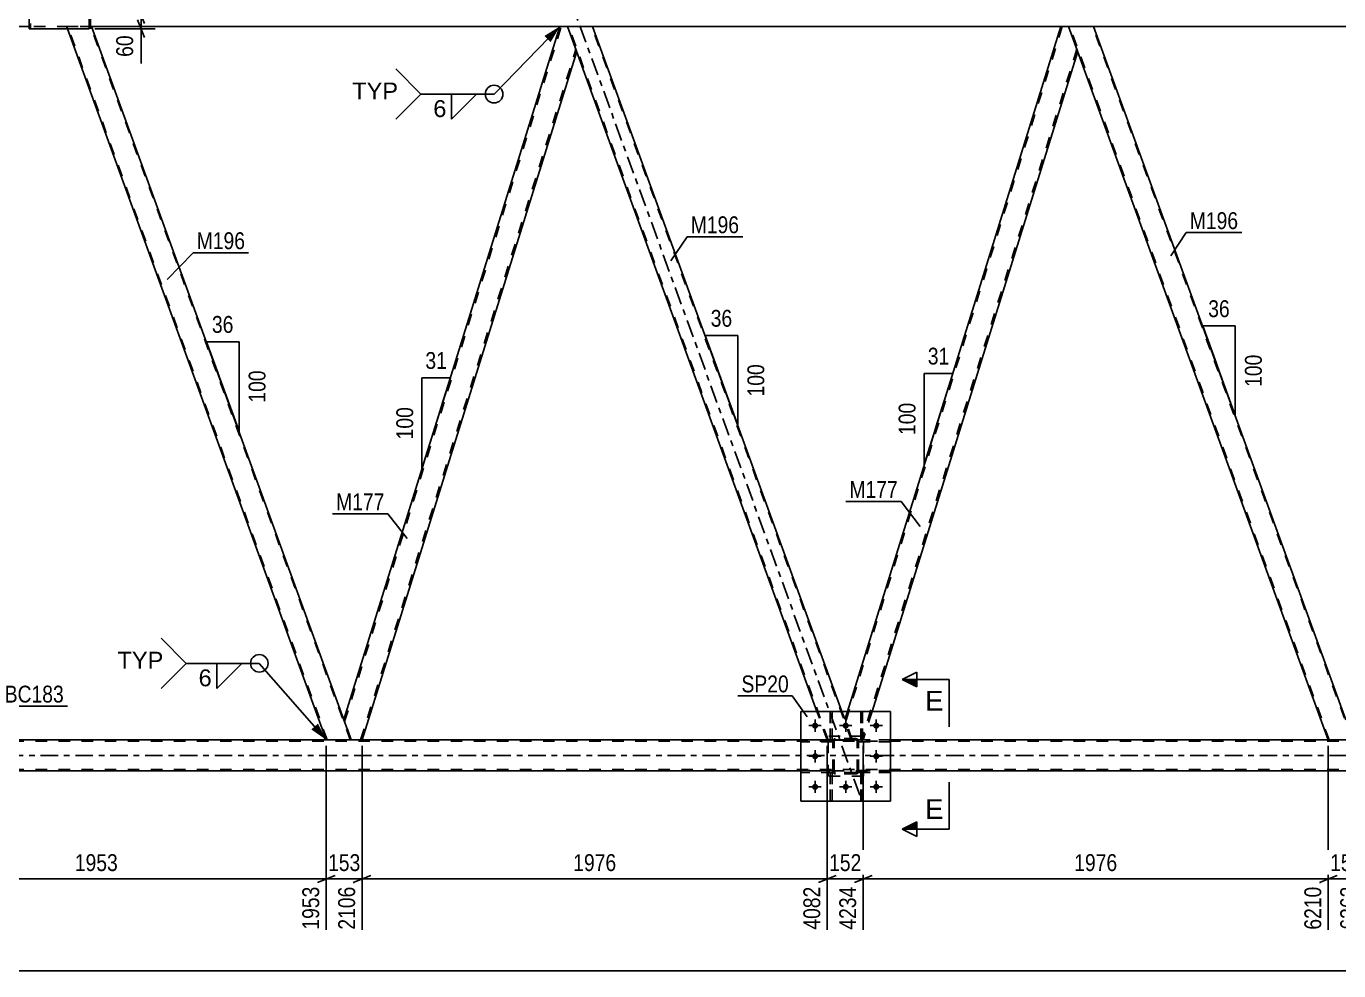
# Model space of a CAD drawing. Header units: millimetres. Extents: x -74 to 767, y -439 to 155.
# Drawn here: x 63.8 to 286.8, y -162.4 to -2 of the extents above; entities that cross this region are included whole.
import ezdxf

# ---------------------------------------------------------------- set-up
doc = ezdxf.new("R2010")
doc.units = ezdxf.units.MM
doc.linetypes.add('DXK_LINE_DOT2', pattern=[3.9198, 1.9599, -1.9599])
doc.linetypes.add('DXK_LINE_DOT3', pattern=[5.9187, 2.979, -0.9799, 0.9799, -0.9799])
doc.styles.add('Arial', font='arial.ttf', dxfattribs={"height": 0.2})
doc.styles.add('Arial Narrow', font='ARIALN.TTF', dxfattribs={"height": 0.2})

# ---------------------------------------------------------------- blocks, each defined once
blk = doc.blocks.new('Bolt-814185030-3623 - 3452')
at = {"color": 1, "linetype": 'Continuous'}
for p, q in [((197.83, -119.77), (197.83, -120.46)), ((203.03, -119.77), (203.03, -120.46)), ((208.23, -119.77), (208.23, -120.46)), ((196.79, -120.81), (197.49, -120.81)), ((197.83, -121.85), (197.83, -121.15)), ((198.87, -120.81), (198.18, -120.81)), ((201.99, -120.81), (202.69, -120.81)), ((203.03, -121.85), (203.03, -121.15)), ((204.07, -120.81), (203.38, -120.81)), ((207.19, -120.81), (207.89, -120.81)), ((208.23, -121.85), (208.23, -121.15)), ((209.27, -120.81), (208.58, -120.81)), ((196.79, -126.01), (197.49, -126.01)), ((197.83, -124.97), (197.83, -125.66)), ((197.83, -127.05), (197.83, -126.35)), ((198.87, -126.01), (198.18, -126.01)), ((207.19, -126.01), (207.89, -126.01)), ((208.23, -124.97), (208.23, -125.66)), ((208.23, -127.05), (208.23, -126.35)), ((209.27, -126.01), (208.58, -126.01)), ((196.79, -131.21), (197.49, -131.21)), ((197.83, -130.17), (197.83, -130.86)), ((197.83, -132.25), (197.83, -131.55)), ((198.87, -131.21), (198.18, -131.21)), ((201.99, -131.21), (202.69, -131.21)), ((203.03, -130.17), (203.03, -130.86)), ((203.03, -132.25), (203.03, -131.55)), ((204.07, -131.21), (203.38, -131.21)), ((207.19, -131.21), (207.89, -131.21)), ((208.23, -130.17), (208.23, -130.86)), ((208.23, -132.25), (208.23, -131.55)), ((209.27, -131.21), (208.58, -131.21))]:
    blk.add_line(p, q, dxfattribs=at)
blk = doc.blocks.new('Part-814185030-3652 - 3452')
at = {"color": 7, "linetype": 'DXK_LINE_DOT2'}
for p, q in [((200.39, -133.6), (200.39, -128.77)), ((200.39, -128.77), (200.71, -128.77)), ((200.71, -128.77), (200.71, -133.6)), ((200.39, -129.37), (200.71, -129.37)), ((200.71, -133.6), (200.39, -133.6))]:
    blk.add_line(p, q, dxfattribs=at)
blk = doc.blocks.new('Part-814185030-3688 - 3452')
at = {"color": 2, "linetype": 'Continuous'}
for p, q in [((245.16, -2), (240.91, -2)), ((288.04, -119.8), (245.16, -2)), ((285.03, -123.22), (242.44, -6.2))]:
    blk.add_line(p, q, dxfattribs=at)
at = {"color": 7, "linetype": 'DXK_LINE_DOT2'}
for p, q in [((240.91, -2), (242.44, -6.2)), ((285.2, -123.22), (241.08, -2)), ((289.11, -123.22), (244.99, -2)), ((289.28, -123.22), (288.04, -119.8)), ((285.03, -123.22), (289.28, -123.22))]:
    blk.add_line(p, q, dxfattribs=at)
blk = doc.blocks.new('Part-814185030-3714 - 3452')
at = {"color": 7, "linetype": 'DXK_LINE_DOT2'}
for p, q in [((206.03, -122.6), (200.03, -122.6)), ((200.03, -129.4), (200.03, -122.6)), ((206.03, -129.4), (206.03, -122.6)), ((206.03, -129.4), (200.03, -129.4))]:
    blk.add_line(p, q, dxfattribs=at)
blk = doc.blocks.new('Part-814185030-3902 - 3452')
at = {"color": 2, "linetype": 'Continuous'}
for p, q in [((74.46, 2.4), (64.29, 2.4)), ((64.29, 2.4), (64.29, 0.24)), ((74.46, -2.4), (74.46, 2.4)), ((64.29, -2.4), (64.29, -0.24)), ((74.46, -2.4), (64.29, -2.4))]:
    blk.add_line(p, q, dxfattribs=at)
at = {"color": 7, "linetype": 'DXK_LINE_DOT2'}
blk.add_line((64.29, 0.24), (64.29, -0.24), dxfattribs=at)
blk = doc.blocks.new('Part-814185030-3896 - 3452')
at = {"color": 2, "linetype": 'Continuous'}
blk.add_line((205.91, -118.4), (205.59, -118.4), dxfattribs=at)
at = {"color": 7, "linetype": 'DXK_LINE_DOT2'}
for p, q in [((205.59, -118.4), (205.59, -123.25)), ((205.91, -123.25), (205.91, -118.4)), ((205.59, -122.65), (205.91, -122.65)), ((205.59, -123.25), (205.91, -123.25))]:
    blk.add_line(p, q, dxfattribs=at)
blk = doc.blocks.new('Part-814185030-3852 - 3452')
at = {"color": 7, "linetype": 'DXK_LINE_DOT2'}
for p, q in [((205.59, -123.25), (205.59, -118.4)), ((205.59, -118.4), (205.91, -118.4)), ((205.91, -118.4), (205.91, -123.25)), ((205.59, -122.65), (205.91, -122.65)), ((205.91, -123.25), (205.59, -123.25))]:
    blk.add_line(p, q, dxfattribs=at)
blk = doc.blocks.new('Part-814185030-3723 - 3452')
at = {"color": 2, "linetype": 'Continuous'}
for p, q in [((195.43, -123.22), (36.63, -123.22)), ((365.7, -123.22), (210.63, -123.22)), ((195.43, -128.5), (36.63, -128.5)), ((365.7, -128.5), (210.63, -128.5))]:
    blk.add_line(p, q, dxfattribs=at)
at = {"color": 7, "linetype": 'DXK_LINE_DOT2'}
for p, q in [((651.37, -123.46), (36.63, -123.46)), ((210.63, -123.22), (195.43, -123.22)), ((651.37, -128.26), (36.63, -128.26)), ((210.63, -128.5), (195.43, -128.5))]:
    blk.add_line(p, q, dxfattribs=at)
at = {"color": 7, "linetype": 'DXK_LINE_DOT3'}
blk.add_line((36.63, -125.86), (651.37, -125.86), dxfattribs=at)
blk = doc.blocks.new('Part-814185030-3736 - 3452')
at = {"color": 2, "linetype": 'Continuous'}
for p, q in [((117.75, -119.75), (154.46, -2)), ((155.77, -2), (154.46, -2)), ((157.3, -6.2), (155.77, -2)), ((120.86, -123.22), (157.32, -6.25)), ((119.02, -123.22), (117.77, -119.8))]:
    blk.add_line(p, q, dxfattribs=at)
at = {"color": 7, "linetype": 'DXK_LINE_DOT2'}
for p, q in [((117.89, -120.12), (154.71, -2)), ((120.61, -123.22), (157.18, -5.88)), ((157.32, -6.25), (157.3, -6.2)), ((157.32, -6.25), (157.3, -6.2)), ((117.77, -119.8), (117.75, -119.75)), ((119.02, -123.22), (120.86, -123.22))]:
    blk.add_line(p, q, dxfattribs=at)
blk = doc.blocks.new('Part-814185030-3858 - 3452')
at = {"color": 7, "linetype": 'DXK_LINE_DOT2'}
for p, q in [((205.59, -133.6), (205.59, -128.77)), ((205.59, -128.77), (205.91, -128.77)), ((205.91, -128.77), (205.91, -133.6)), ((205.59, -129.37), (205.91, -129.37)), ((205.91, -133.6), (205.59, -133.6))]:
    blk.add_line(p, q, dxfattribs=at)
blk = doc.blocks.new('Part-814185030-3741 - 3452')
at = {"color": 7, "linetype": 'DXK_LINE_DOT3'}
blk.add_line((205.44, -132.62), (154.48, 7.4), dxfattribs=at)
at = {"color": 2, "linetype": 'Continuous'}
for p, q in [((160.03, -2), (155.77, -2)), ((202.4, -118.41), (160.03, -2)), ((198.14, -118.41), (157.3, -6.2))]:
    blk.add_line(p, q, dxfattribs=at)
at = {"color": 7, "linetype": 'DXK_LINE_DOT2'}
for p, q in [((155.77, -2), (157.3, -6.2)), ((200.06, -123.22), (155.94, -2)), ((203.98, -123.22), (159.86, -2)), ((199.89, -123.22), (198.14, -118.41)), ((204.15, -123.22), (202.4, -118.41)), ((204.15, -123.22), (199.89, -123.22))]:
    blk.add_line(p, q, dxfattribs=at)
blk = doc.blocks.new('Part-814185030-3746 - 3452')
at = {"color": 7, "linetype": 'DXK_LINE_DOT2'}
for p, q in [((239.84, -2), (203.02, -120.12)), ((242.32, -5.88), (205.74, -123.22)), ((242.45, -6.25), (242.44, -6.2)), ((242.45, -6.25), (242.44, -6.2)), ((203.31, -118.41), (202.89, -119.75)), ((204.15, -123.22), (202.89, -119.75)), ((207.5, -118.41), (206, -123.22)), ((206, -123.22), (204.15, -123.22))]:
    blk.add_line(p, q, dxfattribs=at)
at = {"color": 2, "linetype": 'Continuous'}
for p, q in [((239.59, -2), (203.31, -118.41)), ((240.91, -2), (239.59, -2)), ((242.44, -6.2), (240.91, -2)), ((242.45, -6.25), (207.5, -118.41))]:
    blk.add_line(p, q, dxfattribs=at)
blk = doc.blocks.new('Part-814185030-3876 - 3452')
at = {"color": 7, "linetype": 'DXK_LINE_DOT2'}
for p, q in [((205.23, -128.76), (205.23, -128.44)), ((205.23, -128.44), (210.63, -128.44)), ((210.63, -128.76), (205.23, -128.76)), ((205.83, -128.76), (205.83, -128.44)), ((210.63, -128.44), (210.63, -128.76))]:
    blk.add_line(p, q, dxfattribs=at)
blk = doc.blocks.new('Bolt-814185030-3747 - 3452')
at = {"linetype": 'Continuous'}
for points in [[(198.35, -120.81, -1), (197.31, -120.81, -1)], [(203.55, -120.81, -1), (202.51, -120.81, -1)], [(208.75, -120.81, -1), (207.71, -120.81, -1)], [(198.35, -126.01, -1), (197.31, -126.01, -1)], [(208.75, -126.01, -1), (207.71, -126.01, -1)], [(198.35, -131.21, -1), (197.31, -131.21, -1)], [(203.55, -131.21, -1), (202.51, -131.21, -1)], [(208.75, -131.21, -1), (207.71, -131.21, -1)]]:
    blk.add_hatch(color=1, dxfattribs=at).paths.add_polyline_path(points)
at = {"color": 1, "linetype": 'Continuous'}
for p, q in [((197.83, -119.77), (197.83, -121.85)), ((203.03, -119.77), (203.03, -121.85)), ((208.23, -119.77), (208.23, -121.85)), ((198.87, -120.81), (196.79, -120.81)), ((204.07, -120.81), (201.99, -120.81)), ((209.27, -120.81), (207.19, -120.81)), ((198.87, -126.01), (196.79, -126.01)), ((197.83, -124.97), (197.83, -127.05)), ((209.27, -126.01), (207.19, -126.01)), ((208.23, -124.97), (208.23, -127.05)), ((198.87, -131.21), (196.79, -131.21)), ((197.83, -130.17), (197.83, -132.25)), ((204.07, -131.21), (201.99, -131.21)), ((203.03, -130.17), (203.03, -132.25)), ((209.27, -131.21), (207.19, -131.21)), ((208.23, -130.17), (208.23, -132.25))]:
    blk.add_line(p, q, dxfattribs=at)
blk = doc.blocks.new('Part-814185030-3752 - 3452')
at = {"color": 2, "linetype": 'Continuous'}
for p, q in [((64.29, -2), (25.23, -2)), ((154.46, -2), (74.9, -2)), ((239.59, -2), (160.03, -2)), ((324.72, -2), (245.16, -2))]:
    blk.add_line(p, q, dxfattribs=at)
at = {"color": 7, "linetype": 'DXK_LINE_DOT2'}
for p, q in [((74.9, -2), (64.29, -2)), ((160.03, -2), (154.46, -2)), ((245.16, -2), (239.59, -2))]:
    blk.add_line(p, q, dxfattribs=at)
blk = doc.blocks.new('Part-814185030-3804 - 3452')
at = {"color": 7, "linetype": 'DXK_LINE_DOT2'}
for p, q in [((70.66, -2), (70.64, -2)), ((70.64, -2), (74.46, -2)), ((70.64, -2), (70.78, -2.4)), ((114.93, -123.22), (70.81, -2)), ((74.73, -2), (74.56, -2)), ((118.85, -123.22), (74.73, -2)), ((119.02, -123.22), (117.77, -119.8)), ((114.76, -123.22), (119.02, -123.22))]:
    blk.add_line(p, q, dxfattribs=at)
at = {"color": 2, "linetype": 'Continuous'}
for p, q in [((74.9, -2), (74.46, -2)), ((117.77, -119.8), (74.9, -2)), ((114.76, -123.22), (70.78, -2.4))]:
    blk.add_line(p, q, dxfattribs=at)
blk = doc.blocks.new('Part-814185030-3805 - 3452')
at = {"color": 7, "linetype": 'DXK_LINE_DOT2'}
for p, q in [((206.03, -122.6), (200.03, -122.6)), ((200.03, -129.4), (200.03, -122.6)), ((206.03, -129.4), (206.03, -122.6)), ((206.03, -129.4), (200.03, -129.4))]:
    blk.add_line(p, q, dxfattribs=at)
blk = doc.blocks.new('Part-814185030-3806 - 3452')
at = {"color": 7, "linetype": 'DXK_LINE_DOT2'}
for p, q in [((200.83, -123.49), (200.87, -123.3)), ((200.87, -123.3), (200.83, -123.49)), ((200.83, -128.53), (200.83, -123.49)), ((201.07, -123.49), (201.09, -123.39)), ((201.07, -128.53), (201.07, -123.49)), ((201.09, -123.39), (201.14, -123.32)), ((201.13, -123.04), (201.31, -123.01)), ((201.31, -123.01), (201.13, -123.04)), ((201.14, -123.32), (201.22, -123.26)), ((201.22, -123.26), (201.31, -123.25)), ((204.75, -123.01), (201.31, -123.01)), ((201.31, -123.25), (204.75, -123.25)), ((204.75, -123.01), (204.94, -123.04)), ((204.94, -123.04), (204.75, -123.01)), ((204.75, -123.25), (204.85, -123.26)), ((204.85, -123.26), (204.92, -123.32)), ((204.92, -123.32), (204.98, -123.39)), ((204.98, -123.39), (204.99, -123.49)), ((204.99, -128.53), (204.99, -123.49)), ((205.2, -123.3), (205.23, -123.49)), ((205.23, -123.49), (205.2, -123.3)), ((205.23, -128.53), (205.23, -123.49)), ((200.87, -128.71), (200.83, -128.53)), ((200.83, -128.53), (200.87, -128.71)), ((201.09, -128.62), (201.07, -128.53)), ((201.14, -128.69), (201.09, -128.62)), ((201.31, -129.01), (201.13, -128.97)), ((201.13, -128.97), (201.31, -129.01)), ((201.22, -128.75), (201.14, -128.69)), ((201.31, -128.77), (201.22, -128.75)), ((204.75, -128.77), (201.31, -128.77)), ((204.75, -129.01), (201.31, -129.01)), ((204.85, -128.75), (204.75, -128.77)), ((204.94, -128.97), (204.75, -129.01)), ((204.75, -129.01), (204.94, -128.97)), ((204.92, -128.69), (204.85, -128.75)), ((204.98, -128.62), (204.92, -128.69)), ((204.99, -128.53), (204.98, -128.62)), ((205.23, -128.53), (205.2, -128.71)), ((205.2, -128.71), (205.23, -128.53))]:
    blk.add_line(p, q, dxfattribs=at)
at = {"color": 7, "linetype": 'DXK_LINE_DOT3'}
blk.add_line((203.03, -126.01), (203.03, -126.01), dxfattribs=at)
at = {"color": 7, "linetype": 'DXK_LINE_DOT2'}
for centre, start, end in [((201.31, -123.49), 112.5, 157.5), ((201.31, -123.49), 112.5, 157.5), ((204.75, -123.49), 22.5, 67.5), ((204.75, -123.49), 22.5, 67.5), ((201.31, -128.53), 202.5, 247.5), ((201.31, -128.53), 202.5, 247.5), ((204.75, -128.53), 292.5, 337.5), ((204.75, -128.53), 292.5, 337.5)]:
    blk.add_arc(centre, 0.48, start, end, dxfattribs=at)
blk = doc.blocks.new('Part-814185030-3807 - 3452')
at = {"color": 7, "linetype": 'DXK_LINE_DOT2'}
for p, q in [((195.43, -118.41), (210.63, -118.41)), ((195.43, -118.41), (195.43, -133.61)), ((210.63, -118.41), (210.63, -133.61)), ((195.43, -133.61), (210.63, -133.61))]:
    blk.add_line(p, q, dxfattribs=at)
blk = doc.blocks.new('Part-814185030-3812 - 3452')
at = {"color": 2, "linetype": 'Continuous'}
for p, q in [((210.63, -118.41), (195.43, -118.41)), ((195.43, -133.61), (195.43, -118.41)), ((210.63, -133.61), (210.63, -118.41)), ((210.63, -133.61), (195.43, -133.61))]:
    blk.add_line(p, q, dxfattribs=at)
blk = doc.blocks.new('Part-814185030-3870 - 3452')
at = {"color": 7, "linetype": 'DXK_LINE_DOT2'}
for p, q in [((200.83, -128.44), (195.43, -128.44)), ((195.43, -128.76), (195.43, -128.44)), ((200.83, -128.76), (195.43, -128.76)), ((200.23, -128.76), (200.23, -128.44)), ((200.83, -128.44), (200.83, -128.76))]:
    blk.add_line(p, q, dxfattribs=at)
blk = doc.blocks.new('Part-814185030-3816 - 3452')
at = {"color": 7, "linetype": 'DXK_LINE_DOT2'}
for p, q in [((205.91, -128.77), (205.59, -128.77)), ((205.59, -128.77), (205.59, -133.6)), ((205.91, -133.6), (205.91, -128.77)), ((205.59, -129.37), (205.91, -129.37)), ((205.59, -133.6), (205.91, -133.6))]:
    blk.add_line(p, q, dxfattribs=at)
blk = doc.blocks.new('Part-814185030-3827 - 3452')
at = {"color": 7, "linetype": 'DXK_LINE_DOT2'}
for p, q in [((200.39, -123.25), (200.39, -118.4)), ((200.39, -118.4), (200.71, -118.4)), ((200.71, -118.4), (200.71, -123.25)), ((200.39, -122.65), (200.71, -122.65)), ((200.71, -123.25), (200.39, -123.25))]:
    blk.add_line(p, q, dxfattribs=at)
blk = doc.blocks.new('Part-814185030-3830 - 3452')
at = {"color": 7, "linetype": 'DXK_LINE_DOT2'}
for p, q in [((210.63, -128.44), (205.23, -128.44)), ((205.23, -128.44), (205.23, -128.76)), ((205.23, -128.76), (210.63, -128.76)), ((205.83, -128.76), (205.83, -128.44)), ((210.63, -128.76), (210.63, -128.44))]:
    blk.add_line(p, q, dxfattribs=at)
blk = doc.blocks.new('Part-814185030-3833 - 3452')
at = {"color": 7, "linetype": 'DXK_LINE_DOT2'}
for p, q in [((210.63, -123.24), (205.23, -123.24)), ((205.23, -123.24), (205.23, -123.56)), ((205.23, -123.56), (210.63, -123.56)), ((205.83, -123.56), (205.83, -123.24)), ((210.63, -123.56), (210.63, -123.24))]:
    blk.add_line(p, q, dxfattribs=at)
blk = doc.blocks.new('Part-814185030-3839 - 3452')
at = {"color": 7, "linetype": 'DXK_LINE_DOT2'}
for p, q in [((205.23, -123.56), (205.23, -123.24)), ((205.23, -123.24), (210.63, -123.24)), ((210.63, -123.56), (205.23, -123.56)), ((205.83, -123.56), (205.83, -123.24)), ((210.63, -123.24), (210.63, -123.56))]:
    blk.add_line(p, q, dxfattribs=at)
blk = doc.blocks.new('Part-814185030-3867 - 3452')
at = {"color": 2, "linetype": 'Continuous'}
blk.add_line((200.71, -118.4), (200.39, -118.4), dxfattribs=at)
at = {"color": 7, "linetype": 'DXK_LINE_DOT2'}
for p, q in [((200.39, -118.4), (200.39, -123.25)), ((200.71, -123.25), (200.71, -118.4)), ((200.39, -122.65), (200.71, -122.65)), ((200.39, -123.25), (200.71, -123.25))]:
    blk.add_line(p, q, dxfattribs=at)
blk = doc.blocks.new('Part-814185030-3873 - 3452')
at = {"color": 7, "linetype": 'DXK_LINE_DOT2'}
for p, q in [((200.83, -123.24), (195.43, -123.24)), ((195.43, -123.56), (195.43, -123.24)), ((200.83, -123.56), (195.43, -123.56)), ((200.23, -123.56), (200.23, -123.24)), ((200.83, -123.24), (200.83, -123.56))]:
    blk.add_line(p, q, dxfattribs=at)
blk = doc.blocks.new('Part-814185030-3878 - 3452')
at = {"color": 7, "linetype": 'DXK_LINE_DOT2'}
for p, q in [((200.83, -128.44), (195.43, -128.44)), ((195.43, -128.44), (195.43, -128.76)), ((200.83, -128.76), (195.43, -128.76)), ((200.23, -128.76), (200.23, -128.44)), ((200.83, -128.76), (200.83, -128.44))]:
    blk.add_line(p, q, dxfattribs=at)
blk = doc.blocks.new('Part-814185030-3881 - 3452')
at = {"color": 7, "linetype": 'DXK_LINE_DOT2'}
for p, q in [((200.83, -123.24), (195.43, -123.24)), ((195.43, -123.24), (195.43, -123.56)), ((200.83, -123.56), (195.43, -123.56)), ((200.23, -123.56), (200.23, -123.24)), ((200.83, -123.56), (200.83, -123.24))]:
    blk.add_line(p, q, dxfattribs=at)
blk = doc.blocks.new('Part-814185030-3882 - 3452')
at = {"color": 7, "linetype": 'DXK_LINE_DOT2'}
for p, q in [((200.83, -123.49), (200.87, -123.3)), ((200.87, -123.3), (200.83, -123.49)), ((200.83, -128.53), (200.83, -123.49)), ((201.07, -123.49), (201.09, -123.39)), ((201.07, -128.53), (201.07, -123.49)), ((201.09, -123.39), (201.14, -123.32)), ((201.13, -123.04), (201.31, -123.01)), ((201.31, -123.01), (201.13, -123.04)), ((201.14, -123.32), (201.22, -123.26)), ((201.22, -123.26), (201.31, -123.25)), ((204.75, -123.01), (201.31, -123.01)), ((201.31, -123.25), (204.75, -123.25)), ((204.75, -123.01), (204.94, -123.04)), ((204.94, -123.04), (204.75, -123.01)), ((204.75, -123.25), (204.85, -123.26)), ((204.85, -123.26), (204.92, -123.32)), ((204.92, -123.32), (204.98, -123.39)), ((204.98, -123.39), (204.99, -123.49)), ((204.99, -128.53), (204.99, -123.49)), ((205.2, -123.3), (205.23, -123.49)), ((205.23, -123.49), (205.2, -123.3)), ((205.23, -128.53), (205.23, -123.49)), ((200.87, -128.71), (200.83, -128.53)), ((200.83, -128.53), (200.87, -128.71)), ((201.09, -128.62), (201.07, -128.53)), ((201.14, -128.69), (201.09, -128.62)), ((201.31, -129.01), (201.13, -128.97)), ((201.13, -128.97), (201.31, -129.01)), ((201.22, -128.75), (201.14, -128.69)), ((201.31, -128.77), (201.22, -128.75)), ((204.75, -128.77), (201.31, -128.77)), ((204.75, -129.01), (201.31, -129.01)), ((204.85, -128.75), (204.75, -128.77)), ((204.94, -128.97), (204.75, -129.01)), ((204.75, -129.01), (204.94, -128.97)), ((204.92, -128.69), (204.85, -128.75)), ((204.98, -128.62), (204.92, -128.69)), ((204.99, -128.53), (204.98, -128.62)), ((205.23, -128.53), (205.2, -128.71)), ((205.2, -128.71), (205.23, -128.53))]:
    blk.add_line(p, q, dxfattribs=at)
at = {"color": 7, "linetype": 'DXK_LINE_DOT3'}
blk.add_line((203.03, -126.01), (203.03, -126.01), dxfattribs=at)
at = {"color": 7, "linetype": 'DXK_LINE_DOT2'}
for centre, start, end in [((201.31, -123.49), 112.5, 157.5), ((201.31, -123.49), 112.5, 157.5), ((204.75, -123.49), 22.5, 67.5), ((204.75, -123.49), 22.5, 67.5), ((201.31, -128.53), 202.5, 247.5), ((201.31, -128.53), 202.5, 247.5), ((204.75, -128.53), 292.5, 337.5), ((204.75, -128.53), 292.5, 337.5)]:
    blk.add_arc(centre, 0.48, start, end, dxfattribs=at)
blk = doc.blocks.new('Part-814185030-3899 - 3452')
at = {"color": 7, "linetype": 'DXK_LINE_DOT2'}
for p, q in [((200.71, -128.77), (200.39, -128.77)), ((200.39, -128.77), (200.39, -133.6)), ((200.71, -133.6), (200.71, -128.77)), ((200.39, -129.37), (200.71, -129.37)), ((200.39, -133.6), (200.71, -133.6))]:
    blk.add_line(p, q, dxfattribs=at)
blk = doc.blocks.new('Part-814185030-3908 - 3452')
at = {"color": 7, "linetype": 'DXK_LINE_DOT2'}
for p, q in [((64.51, 2.4), (64.51, -2.4)), ((74.46, 2.4), (64.51, 2.4)), ((74.7, -2.4), (74.7, 2)), ((64.51, -2.4), (74.7, -2.4))]:
    blk.add_line(p, q, dxfattribs=at)
at = {"color": 2, "linetype": 'Continuous'}
for p, q in [((74.7, 2.4), (74.46, 2.4)), ((74.7, 2), (74.7, 2.4))]:
    blk.add_line(p, q, dxfattribs=at)
blk = doc.blocks.new('AngleDimension-814185030-4897 - 3452')
at = {"color": 7, "linetype": 'Continuous'}
for p, q in [((96.37, -60.99), (94.4, -55.57)), ((99.94, -55.57), (94.4, -55.57)), ((99.94, -70.8), (94.4, -55.57)), ((99.94, -70.8), (99.94, -55.57))]:
    blk.add_line(p, q, dxfattribs=at)
at = {"color": 0}
for points in [[(99.59, -54.67), (99.59, -50.47), (94.74, -50.47), (94.74, -54.67)], [(105.04, -59.84), (100.84, -59.84), (100.84, -66.53), (105.04, -66.53)]]:
    blk.add_wipeout(points, dxfattribs=at)
at = {"color": 3, "style": 'Arial Narrow'}
blk.add_text('36', height=2.863, dxfattribs=at).set_placement((95.34, -54.07))
blk.add_text('100', height=2.863, rotation=90.0002, dxfattribs=at).set_placement((104.44, -65.93))
blk = doc.blocks.new('StraightDimension-814185030-4818 - 3452')
at = {"color": 7, "linetype": 'Continuous'}
for p, q in [((206, -124.22), (206, -155.47)), ((285.03, -124.22), (285.03, -155.47)), ((207.5, -146.26), (204.5, -147.46)), ((206, -146.86), (285.03, -146.86)), ((283.53, -147.46), (286.53, -146.26))]:
    blk.add_line(p, q, dxfattribs=at)
at = {"color": 0}
blk.add_wipeout([(249.77, -146.11), (249.77, -141.91), (241.26, -141.91), (241.26, -146.11)], dxfattribs=at)
at = {"color": 0, "linetype": 'Continuous'}
blk.add_wipeout([(284.43, -147.56), (280.23, -147.56), (280.23, -156.07), (284.43, -156.07)], dxfattribs=at)
at = {"color": 3, "style": 'Arial Narrow'}
blk.add_text('1976', height=2.863, dxfattribs=at).set_placement((241.86, -145.51))
at = {"color": 3, "linetype": 'Continuous', "style": 'Arial Narrow'}
blk.add_text('6210', height=2.863, rotation=90.0002, dxfattribs=at).set_placement((283.83, -155.47))
blk = doc.blocks.new('AngleDimension-814185030-4911 - 3452')
at = {"color": 7, "linetype": 'Continuous'}
for p, q in [((131.03, -61.7), (135.85, -61.7)), ((131.03, -77.17), (135.85, -61.7)), ((131.03, -77.17), (131.03, -61.7)), ((134.53, -65.92), (135.85, -61.7))]:
    blk.add_line(p, q, dxfattribs=at)
at = {"color": 0}
for points in [[(135.86, -60.8), (135.86, -56.6), (131.01, -56.6), (131.01, -60.8)], [(130.13, -66.09), (125.93, -66.09), (125.93, -72.77), (130.13, -72.77)]]:
    blk.add_wipeout(points, dxfattribs=at)
at = {"color": 3, "style": 'Arial Narrow'}
blk.add_text('31', height=2.863, dxfattribs=at).set_placement((131.61, -60.2))
blk.add_text('100', height=2.863, rotation=90.0002, dxfattribs=at).set_placement((129.53, -72.17))
blk = doc.blocks.new('StraightDimension-814185030-4540 - 3452')
at = {"color": 7, "linetype": 'Continuous'}
blk.add_line((-0.64, -162.45), (662.23, -162.45), dxfattribs=at)
blk = doc.blocks.new('StraightDimension-814185030-4794 - 3452')
at = {"color": 7, "linetype": 'Continuous'}
for p, q in [((285.03, -124.22), (285.03, -155.47)), ((291.13, -124.22), (291.13, -155.47)), ((283.53, -147.46), (286.53, -146.26)), ((285.03, -146.86), (291.13, -146.86)), ((292.63, -146.26), (289.63, -147.46))]:
    blk.add_line(p, q, dxfattribs=at)
at = {"color": 0}
blk.add_wipeout([(291.42, -146.11), (291.42, -141.91), (284.74, -141.91), (284.74, -146.11)], dxfattribs=at)
at = {"color": 0, "linetype": 'Continuous'}
blk.add_wipeout([(290.53, -147.56), (286.33, -147.56), (286.33, -156.07), (290.53, -156.07)], dxfattribs=at)
at = {"color": 3, "style": 'Arial Narrow'}
blk.add_text('153', height=2.863, dxfattribs=at).set_placement((285.34, -145.51))
at = {"color": 3, "linetype": 'Continuous', "style": 'Arial Narrow'}
blk.add_text('6362', height=2.863, rotation=90.0002, dxfattribs=at).set_placement((289.93, -155.47))
blk = doc.blocks.new('StraightDimension-814185030-4576 - 3452')
at = {"color": 7, "linetype": 'Continuous'}
for p, q in [((114.76, -124.22), (114.76, -155.47)), ((120.86, -124.22), (120.86, -155.47)), ((113.26, -147.46), (116.26, -146.26)), ((114.76, -146.86), (120.86, -146.86)), ((122.36, -146.26), (119.36, -147.46))]:
    blk.add_line(p, q, dxfattribs=at)
at = {"color": 0}
blk.add_wipeout([(121.15, -146.11), (121.15, -141.91), (114.47, -141.91), (114.47, -146.11)], dxfattribs=at)
at = {"color": 0, "linetype": 'Continuous'}
blk.add_wipeout([(120.26, -147.56), (116.06, -147.56), (116.06, -156.07), (120.26, -156.07)], dxfattribs=at)
at = {"color": 3, "style": 'Arial Narrow'}
blk.add_text('153', height=2.863, dxfattribs=at).set_placement((115.07, -145.51))
at = {"color": 3, "linetype": 'Continuous', "style": 'Arial Narrow'}
blk.add_text('2106', height=2.863, rotation=90.0002, dxfattribs=at).set_placement((119.66, -155.47))
blk = doc.blocks.new('StraightDimension-814185030-5125 - 3452')
at = {"color": 7, "linetype": 'Continuous'}
for p, q in [((82.69, 1.5), (83.89, -1.5)), ((75.46, 0), (85.69, 0)), ((83.89, -3.9), (82.69, -0.9)), ((83.29, -2.4), (83.29, 0)), ((75.46, -2.4), (85.69, -2.4))]:
    blk.add_line(p, q, dxfattribs=at)
at = {"color": 0}
blk.add_wipeout([(82.54, -2.93), (78.34, -2.93), (78.34, -7.78), (82.54, -7.78)], dxfattribs=at)
at = {"color": 7, "linetype": 'Continuous'}
blk.add_line((83.29, -2.4), (83.29, -8.31), dxfattribs=at)
blk.add_line((83.29, -2.4), (83.29, -8.31), dxfattribs=at)
at = {"color": 3, "style": 'Arial Narrow'}
blk.add_text('60', height=2.863, rotation=90.0002, dxfattribs=at).set_placement((81.94, -7.18))
blk = doc.blocks.new('StraightDimension-814185030-4842 - 3452')
at = {"color": 7, "linetype": 'Continuous'}
for p, q in [((199.9, -124.24), (199.9, -155.47)), ((206, -124.22), (206, -155.47)), ((198.4, -147.46), (201.4, -146.26)), ((199.9, -146.86), (206, -146.86)), ((207.5, -146.26), (204.5, -147.46))]:
    blk.add_line(p, q, dxfattribs=at)
at = {"color": 0}
blk.add_wipeout([(206.29, -146.11), (206.29, -141.91), (199.61, -141.91), (199.61, -146.11)], dxfattribs=at)
at = {"color": 0, "linetype": 'Continuous'}
blk.add_wipeout([(205.4, -147.56), (201.2, -147.56), (201.2, -156.07), (205.4, -156.07)], dxfattribs=at)
at = {"color": 3, "style": 'Arial Narrow'}
blk.add_text('152', height=2.863, dxfattribs=at).set_placement((200.21, -145.51))
at = {"color": 3, "linetype": 'Continuous', "style": 'Arial Narrow'}
blk.add_text('4234', height=2.863, rotation=90.0002, dxfattribs=at).set_placement((204.8, -155.47))
blk = doc.blocks.new('StraightDimension-814185030-4551 - 3452')
at = {"color": 7, "linetype": 'Continuous'}
for p, q in [((120.86, -124.22), (120.86, -155.47)), ((199.9, -124.24), (199.9, -155.47)), ((122.36, -146.26), (119.36, -147.46)), ((120.86, -146.86), (199.9, -146.86)), ((198.4, -147.46), (201.4, -146.26))]:
    blk.add_line(p, q, dxfattribs=at)
at = {"color": 0}
blk.add_wipeout([(164.64, -146.11), (164.64, -141.91), (156.13, -141.91), (156.13, -146.11)], dxfattribs=at)
at = {"color": 0, "linetype": 'Continuous'}
blk.add_wipeout([(199.3, -147.56), (195.1, -147.56), (195.1, -156.07), (199.3, -156.07)], dxfattribs=at)
at = {"color": 3, "style": 'Arial Narrow'}
blk.add_text('1976', height=2.863, dxfattribs=at).set_placement((156.73, -145.51))
at = {"color": 3, "linetype": 'Continuous', "style": 'Arial Narrow'}
blk.add_text('4082', height=2.863, rotation=90.0002, dxfattribs=at).set_placement((198.7, -155.47))
blk = doc.blocks.new('StraightDimension-814185030-4595 - 3452')
at = {"color": 7, "linetype": 'Continuous'}
for p, q in [((114.76, -124.22), (114.76, -155.47)), ((36.63, -129.5), (36.63, -149.99)), ((38.13, -146.26), (35.13, -147.46)), ((36.63, -146.86), (114.76, -146.86)), ((113.26, -147.46), (116.26, -146.26))]:
    blk.add_line(p, q, dxfattribs=at)
at = {"color": 0}
blk.add_wipeout([(79.95, -146.11), (79.95, -141.91), (71.44, -141.91), (71.44, -146.11)], dxfattribs=at)
at = {"color": 0, "linetype": 'Continuous'}
for points in [[(36.03, -147.56), (31.83, -147.56), (31.83, -150.59), (36.03, -150.59)], [(114.16, -147.56), (109.96, -147.56), (109.96, -156.07), (114.16, -156.07)]]:
    blk.add_wipeout(points, dxfattribs=at)
at = {"color": 3, "style": 'Arial Narrow'}
blk.add_text('1953', height=2.863, dxfattribs=at).set_placement((72.04, -145.51))
at = {"color": 3, "linetype": 'Continuous', "style": 'Arial Narrow'}
for s, height, p in [('0', 2.86, (35.43, -149.99)), ('1953', 2.863, (113.56, -155.47))]:
    blk.add_text(s, height=height, rotation=90.0002, dxfattribs=at).set_placement(p)
blk = doc.blocks.new('AngleDimension-814185030-4925 - 3452')
at = {"color": 7, "linetype": 'Continuous'}
for p, q in [((181.22, -60.22), (179.15, -54.53)), ((184.69, -54.53), (179.15, -54.53)), ((184.69, -69.75), (179.15, -54.53)), ((184.69, -69.75), (184.69, -54.53))]:
    blk.add_line(p, q, dxfattribs=at)
at = {"color": 0}
for points in [[(184.35, -53.63), (184.35, -49.43), (179.49, -49.43), (179.49, -53.63)], [(189.79, -58.8), (185.59, -58.8), (185.59, -65.48), (189.79, -65.48)]]:
    blk.add_wipeout(points, dxfattribs=at)
at = {"color": 3, "style": 'Arial Narrow'}
blk.add_text('36', height=2.863, dxfattribs=at).set_placement((180.09, -53.03))
blk.add_text('100', height=2.863, rotation=90.0002, dxfattribs=at).set_placement((189.19, -64.88))
blk = doc.blocks.new('AngleDimension-814185030-4939 - 3452')
at = {"color": 7, "linetype": 'Continuous'}
for p, q in [((216.39, -60.95), (221.21, -60.95)), ((216.39, -76.42), (221.21, -60.95)), ((216.39, -76.42), (216.39, -60.95)), ((218.36, -70.12), (221.21, -60.95))]:
    blk.add_line(p, q, dxfattribs=at)
at = {"color": 0}
for points in [[(221.23, -60.05), (221.23, -55.85), (216.38, -55.85), (216.38, -60.05)], [(215.49, -65.34), (211.29, -65.34), (211.29, -72.03), (215.49, -72.03)]]:
    blk.add_wipeout(points, dxfattribs=at)
at = {"color": 3, "style": 'Arial Narrow'}
blk.add_text('31', height=2.863, dxfattribs=at).set_placement((216.98, -59.45))
blk.add_text('100', height=2.863, rotation=90.0002, dxfattribs=at).set_placement((214.89, -71.43))
blk = doc.blocks.new('AngleDimension-814185030-4953 - 3452')
at = {"color": 7, "linetype": 'Continuous'}
for p, q in [((266.02, -59.3), (263.69, -52.9)), ((269.23, -52.9), (263.69, -52.9)), ((269.23, -68.12), (263.69, -52.9)), ((269.23, -68.12), (269.23, -52.9))]:
    blk.add_line(p, q, dxfattribs=at)
at = {"color": 0}
for points in [[(268.89, -52), (268.89, -47.8), (264.03, -47.8), (264.03, -52)], [(274.33, -57.17), (270.13, -57.17), (270.13, -63.85), (274.33, -63.85)]]:
    blk.add_wipeout(points, dxfattribs=at)
at = {"color": 3, "style": 'Arial Narrow'}
blk.add_text('36', height=2.863, dxfattribs=at).set_placement((264.63, -51.4))
blk.add_text('100', height=2.863, rotation=90.0002, dxfattribs=at).set_placement((273.73, -63.25))
blk = doc.blocks.new('WeldMark-814185030-5197 - 3452')
at = {"linetype": 'Continuous'}
blk.add_hatch(color=30, dxfattribs=at).paths.add_polyline_path([(113.35, -120.47), (114.76, -123.22), (112.22, -121.45)])
at = {"color": 3, "linetype": 'Continuous'}
for q in [(86.69, -105.93), (86.69, -114.51)]:
    blk.add_line((90.97, -110.22), q, dxfattribs=at)
at = {"color": 30, "linetype": 'Continuous'}
blk.add_line((114.76, -123.22), (103.39, -110.22), dxfattribs=at)
at = {"color": 3, "linetype": 'Continuous'}
for start, end in [(90, 270), (270, 90)]:
    blk.add_arc((103.39, -110.22), 1.5, start, end, dxfattribs=at)
at = {"color": 0}
blk.add_wipeout([(95.49, -114.32), (95.49, -110.92), (92.87, -110.92), (92.87, -114.32)], dxfattribs=at)
at = {"color": 30, "linetype": 'Continuous'}
blk.add_line((90.97, -110.22), (103.39, -110.22), dxfattribs=at)
at = {"color": 3, "linetype": 'Continuous'}
for p, q in [((96.15, -110.22), (100.44, -110.22)), ((100.44, -110.22), (96.15, -114.51)), ((96.15, -114.51), (96.15, -110.22))]:
    blk.add_line(p, q, dxfattribs=at)
at = {"color": 3, "style": 'Arial'}
blk.add_text('6', height=2.87, dxfattribs=at).set_placement((93.07, -114.12))
at = {"color": 0, "linetype": 'Continuous'}
blk.add_wipeout([(87.07, -111.12), (87.07, -108.12), (79.3, -108.12), (79.3, -111.12)], dxfattribs=at)
blk.add_wipeout([(87.07, -111.12), (87.07, -108.12), (79.3, -108.12), (79.3, -111.12)], dxfattribs=at)
at = {"color": 3, "linetype": 'Continuous', "style": 'Arial'}
blk.add_text('TYP', height=2.865, dxfattribs=at).set_placement((79.3, -111.12))
blk = doc.blocks.new('Mark-814185030-3800 - 3452')
at = {"color": 0}
blk.add_wipeout([(100.98, -39.85), (100.98, -36.85), (92.75, -36.85), (92.75, -39.85)], dxfattribs=at)
blk.add_wipeout([(100.98, -39.85), (100.98, -36.85), (92.75, -36.85), (92.75, -39.85)], dxfattribs=at)
at = {"color": 30, "linetype": 'Continuous'}
for p, q in [((87.74, -44.98), (92.15, -40.45)), ((92.15, -40.45), (101.58, -40.45))]:
    blk.add_line(p, q, dxfattribs=at)
at = {"color": 3, "style": 'Arial Narrow'}
blk.add_text('M196', height=2.863, dxfattribs=at).set_placement((92.75, -39.85))
blk = doc.blocks.new('Mark-814185030-3684 - 3452')
at = {"color": 0}
blk.add_wipeout([(269.73, -36.44), (269.73, -33.44), (261.5, -33.44), (261.5, -36.44)], dxfattribs=at)
blk.add_wipeout([(269.73, -36.44), (269.73, -33.44), (261.5, -33.44), (261.5, -36.44)], dxfattribs=at)
at = {"color": 30, "linetype": 'Continuous'}
for p, q in [((258.28, -41), (260.9, -37.04)), ((260.9, -37.04), (270.33, -37.04))]:
    blk.add_line(p, q, dxfattribs=at)
at = {"color": 3, "style": 'Arial Narrow'}
blk.add_text('M196', height=2.863, dxfattribs=at).set_placement((261.5, -36.44))
blk = doc.blocks.new('Mark-814185030-3719 - 3452')
at = {"color": 0}
blk.add_wipeout([(70.18, -116.88), (70.18, -113.88), (60.13, -113.88), (60.13, -116.88)], dxfattribs=at)
blk.add_wipeout([(70.18, -116.88), (70.18, -113.88), (60.13, -113.88), (60.13, -116.88)], dxfattribs=at)
at = {"color": 30, "linetype": 'Continuous'}
for p, q in [((54.54, -124.94), (59.53, -117.48)), ((59.53, -117.48), (70.78, -117.48))]:
    blk.add_line(p, q, dxfattribs=at)
at = {"color": 3, "style": 'Arial Narrow'}
blk.add_text('BC183', height=2.863, dxfattribs=at).set_placement((60.13, -116.88))
blk = doc.blocks.new('Mark-814185030-3732 - 3452')
at = {"color": 0}
blk.add_wipeout([(124.65, -84.21), (124.65, -81.21), (116.43, -81.21), (116.43, -84.21)], dxfattribs=at)
blk.add_wipeout([(124.65, -84.21), (124.65, -81.21), (116.43, -81.21), (116.43, -84.21)], dxfattribs=at)
at = {"color": 30, "linetype": 'Continuous'}
for p in [(115.83, -84.81), (128.54, -89)]:
    blk.add_line(p, (125.25, -84.81), dxfattribs=at)
at = {"color": 3, "style": 'Arial Narrow'}
blk.add_text('M177', height=2.863, dxfattribs=at).set_placement((116.43, -84.21))
blk = doc.blocks.new('Mark-814185030-3737 - 3452')
at = {"color": 0}
blk.add_wipeout([(184.93, -37.14), (184.93, -34.14), (176.7, -34.14), (176.7, -37.14)], dxfattribs=at)
blk.add_wipeout([(184.93, -37.14), (184.93, -34.14), (176.7, -34.14), (176.7, -37.14)], dxfattribs=at)
at = {"color": 30, "linetype": 'Continuous'}
for p, q in [((173.34, -41.81), (176.1, -37.74)), ((176.1, -37.74), (185.53, -37.74))]:
    blk.add_line(p, q, dxfattribs=at)
at = {"color": 3, "style": 'Arial Narrow'}
blk.add_text('M196', height=2.863, dxfattribs=at).set_placement((176.7, -37.14))
blk = doc.blocks.new('Mark-814185030-3742 - 3452')
at = {"color": 0}
blk.add_wipeout([(211.88, -82.11), (211.88, -79.11), (203.66, -79.11), (203.66, -82.11)], dxfattribs=at)
blk.add_wipeout([(211.88, -82.11), (211.88, -79.11), (203.66, -79.11), (203.66, -82.11)], dxfattribs=at)
at = {"color": 30, "linetype": 'Continuous'}
for p in [(203.06, -82.71), (215.68, -86.99)]:
    blk.add_line(p, (212.48, -82.71), dxfattribs=at)
at = {"color": 3, "style": 'Arial Narrow'}
blk.add_text('M177', height=2.863, dxfattribs=at).set_placement((203.66, -82.11))
blk = doc.blocks.new('SectionMark-814185030-5191 - 3452')
at = {"linetype": 'Continuous'}
for points in [[(215.13, -112.99), (215.13, -114.24), (212.63, -112.99)], [(215.13, -137.16), (215.13, -138.41), (212.63, -138.41)]]:
    blk.add_hatch(color=6, dxfattribs=at).paths.add_polyline_path(points)
at = {"color": 6, "linetype": 'Continuous'}
for p, q in [((212.63, -112.99), (215.13, -111.74)), ((220.63, -112.99), (212.63, -112.99)), ((212.63, -112.99), (215.13, -114.24)), ((215.13, -114.24), (215.13, -111.74)), ((212.63, -138.41), (215.13, -137.16)), ((215.13, -137.16), (215.13, -139.66)), ((220.63, -138.41), (212.63, -138.41)), ((215.13, -139.66), (212.63, -138.41))]:
    blk.add_line(p, q, dxfattribs=at)
at = {"color": 0, "linetype": 'Continuous'}
for points in [[(219.63, -118.24), (219.63, -114.74), (216.52, -114.74), (216.52, -118.24)], [(219.63, -136.66), (219.63, -133.16), (216.52, -133.16), (216.52, -136.66)]]:
    blk.add_wipeout(points, dxfattribs=at)
at = {"color": 6, "linetype": 'Continuous'}
for p, q in [((220.63, -112.99), (220.63, -120.99)), ((220.63, -138.41), (220.63, -130.41))]:
    blk.add_line(p, q, dxfattribs=at)
at = {"color": 3, "linetype": 'Continuous', "style": 'Arial'}
for p in [(216.52, -118.24), (216.52, -136.66)]:
    blk.add_text('E', height=3.34, dxfattribs=at).set_placement(p)
blk = doc.blocks.new('Mark-814185030-3808 - 3452')
at = {"color": 0}
blk.add_wipeout([(193.36, -115.15), (193.36, -112.15), (185.32, -112.15), (185.32, -115.15)], dxfattribs=at)
blk.add_wipeout([(193.36, -115.15), (193.36, -112.15), (185.32, -112.15), (185.32, -115.15)], dxfattribs=at)
at = {"color": 30, "linetype": 'Continuous'}
for p in [(184.72, -115.75), (196.49, -119.33)]:
    blk.add_line(p, (193.96, -115.75), dxfattribs=at)
at = {"color": 3, "style": 'Arial Narrow'}
blk.add_text('SP20', height=2.863, dxfattribs=at).set_placement((185.32, -115.15))
blk = doc.blocks.new('WeldMark-814185030-5213 - 3452')
at = {"linetype": 'Continuous'}
blk.add_hatch(color=30, dxfattribs=at).paths.add_polyline_path([(151.83, -3.63), (154.46, -2), (152.9, -4.67)])
at = {"color": 30, "linetype": 'Continuous'}
blk.add_line((154.46, -2), (143.28, -13.51), dxfattribs=at)
at = {"color": 3, "linetype": 'Continuous'}
for q in [(126.57, -9.22), (126.57, -17.79)]:
    blk.add_line((130.85, -13.51), q, dxfattribs=at)
for start, end in [(90, 270), (270, 90)]:
    blk.add_arc((143.28, -13.51), 1.5, start, end, dxfattribs=at)
at = {"color": 0}
blk.add_wipeout([(135.38, -17.61), (135.38, -14.21), (132.75, -14.21), (132.75, -17.61)], dxfattribs=at)
at = {"color": 30, "linetype": 'Continuous'}
blk.add_line((130.85, -13.51), (143.28, -13.51), dxfattribs=at)
at = {"color": 3, "linetype": 'Continuous'}
for p, q in [((136.03, -13.51), (140.32, -13.51)), ((140.32, -13.51), (136.03, -17.79)), ((136.03, -17.79), (136.03, -13.51))]:
    blk.add_line(p, q, dxfattribs=at)
at = {"color": 3, "style": 'Arial'}
blk.add_text('6', height=2.87, dxfattribs=at).set_placement((132.95, -17.41))
at = {"color": 0, "linetype": 'Continuous'}
blk.add_wipeout([(126.95, -14.41), (126.95, -11.41), (119.18, -11.41), (119.18, -14.41)], dxfattribs=at)
blk.add_wipeout([(126.95, -14.41), (126.95, -11.41), (119.18, -11.41), (119.18, -14.41)], dxfattribs=at)
at = {"color": 3, "linetype": 'Continuous', "style": 'Arial'}
blk.add_text('TYP', height=2.865, dxfattribs=at).set_placement((119.18, -14.41))

msp = doc.modelspace()

# ---------------------------------------------------------------- block references
for name in ['Part-814185030-3741 - 3452', 'Part-814185030-3902 - 3452', 'Part-814185030-3908 - 3452', 'Part-814185030-3752 - 3452', 'Part-814185030-3804 - 3452', 'Part-814185030-3736 - 3452', 'Part-814185030-3746 - 3452', 'Part-814185030-3688 - 3452', 'Part-814185030-3807 - 3452', 'Part-814185030-3812 - 3452', 'Bolt-814185030-3623 - 3452', 'Bolt-814185030-3747 - 3452', 'Part-814185030-3827 - 3452', 'Part-814185030-3867 - 3452', 'Part-814185030-3896 - 3452', 'Part-814185030-3852 - 3452', 'Part-814185030-3714 - 3452', 'Part-814185030-3805 - 3452', 'Part-814185030-3723 - 3452', 'Part-814185030-3873 - 3452', 'Part-814185030-3881 - 3452', 'Part-814185030-3806 - 3452', 'Part-814185030-3882 - 3452', 'Part-814185030-3833 - 3452', 'Part-814185030-3839 - 3452', 'Part-814185030-3870 - 3452', 'Part-814185030-3878 - 3452', 'Part-814185030-3652 - 3452', 'Part-814185030-3899 - 3452', 'Part-814185030-3876 - 3452', 'Part-814185030-3830 - 3452', 'Part-814185030-3858 - 3452', 'Part-814185030-3816 - 3452']:
    msp.add_blockref(name, (0, 0))

# ---------------------------------------------------------------- next in the draw order: block references
for name in ['AngleDimension-814185030-4897 - 3452', 'AngleDimension-814185030-4911 - 3452', 'StraightDimension-814185030-4818 - 3452']:
    msp.add_blockref(name, (0, 0))

# ---------------------------------------------------------------- next in the draw order: block references
msp.add_blockref('StraightDimension-814185030-4540 - 3452', (0, 0))

# ---------------------------------------------------------------- next in the draw order: block references
for name in ['StraightDimension-814185030-5125 - 3452', 'WeldMark-814185030-5213 - 3452', 'Mark-814185030-3684 - 3452', 'Mark-814185030-3737 - 3452', 'Mark-814185030-3800 - 3452', 'AngleDimension-814185030-4953 - 3452', 'AngleDimension-814185030-4925 - 3452', 'AngleDimension-814185030-4939 - 3452', 'Mark-814185030-3742 - 3452', 'Mark-814185030-3732 - 3452', 'Mark-814185030-3808 - 3452', 'SectionMark-814185030-5191 - 3452', 'StraightDimension-814185030-4576 - 3452', 'StraightDimension-814185030-4842 - 3452', 'StraightDimension-814185030-4794 - 3452']:
    msp.add_blockref(name, (0, 0))

# ---------------------------------------------------------------- next in the draw order: block references
for name in ['StraightDimension-814185030-4595 - 3452', 'StraightDimension-814185030-4551 - 3452']:
    msp.add_blockref(name, (0, 0))

# ---------------------------------------------------------------- next in the draw order: block references
for name in ['WeldMark-814185030-5197 - 3452', 'Mark-814185030-3719 - 3452']:
    msp.add_blockref(name, (0, 0))

doc.saveas('drawing.dxf')
